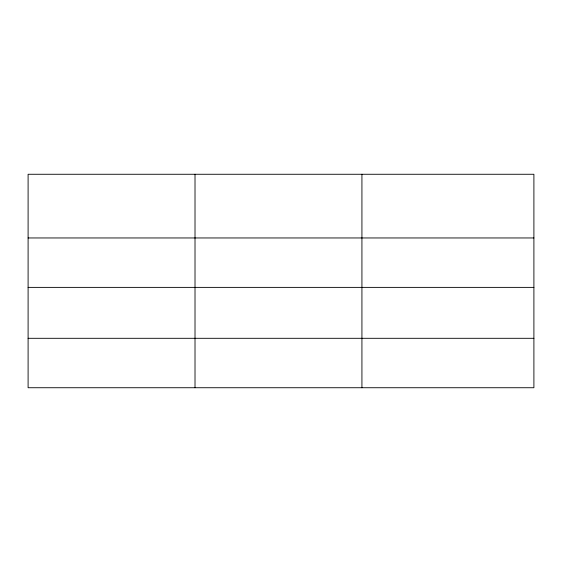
<?xml version="1.0" encoding="UTF-8"?>
<svg xmlns="http://www.w3.org/2000/svg" width="562" height="562" viewBox="0 0 562 562"><rect width="100%" height="100%" fill="white"/><g stroke="black" fill="none" stroke-linecap="round" stroke-linejoin="round"><path stroke-width="0.84" d="M533.9 287.379L533.9 174.269L28.1 174.269L28.1 387.731L533.9 387.731L533.9 287.379L28.1 287.379M28.1 237.958L533.9 237.958M28.1 338.303L533.9 338.303M361.928 174.269L361.928 387.731M195.014 174.269L195.014 387.731"/></g></svg>
